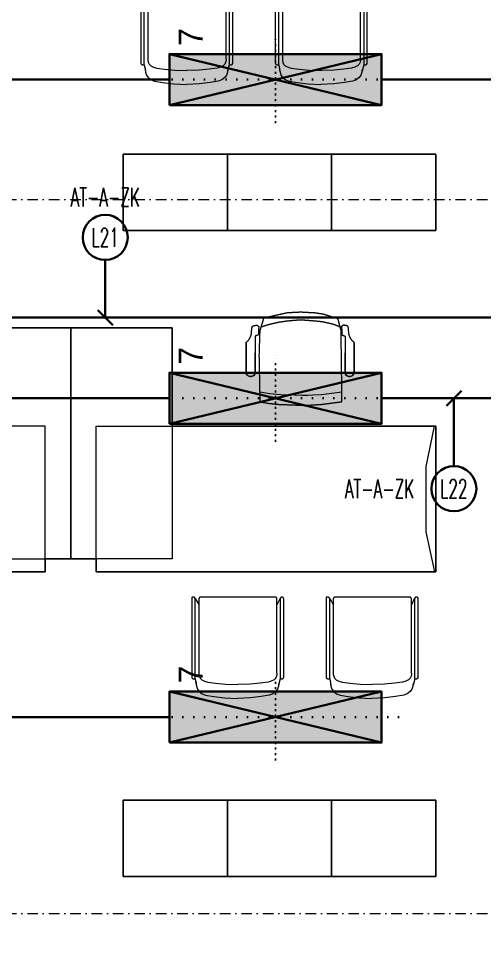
# Model space of a CAD drawing. Extents: x -1701 to 23780, y -363 to 7742.
# Drawn here: x 2251 to 2525, y 1971 to 2511 of the extents above; entities that cross this region are included whole.
import ezdxf
from ezdxf.enums import TextEntityAlignment as Align

# ---------------------------------------------------------------- set-up
doc = ezdxf.new("R2010")
doc.units = 0
doc.header["$LTSCALE"] = 25
doc.header["$MEASUREMENT"] = 0
for name, pattern in [('Audi$0$DASHDOT2', [0.5, 0.25, -0.125, 0, -0.125]), ('Audi$0$DOT2', [0.125, 0, -0.125]), ('Audi$0$HIDDEN', [0.375, 0.25, -0.125]), ('DOT', [0.25, 0, -0.25]), ('DOT2', [0.125, 0, -0.125])]:
    doc.linetypes.add(name, pattern=pattern)
doc.layers.get('0').update_dxf_attribs({"color": 9, "lineweight": 9})
for name, color, linetype, lineweight in [('31', 9, 'Continuous', 9), ('Audi$0$05', 8, 'Continuous', 9), ('Audi$0$10', 8, 'Continuous', 9), ('Audi$0$20', 8, 'Audi$0$DOT2', 9), ('Audi$0$24', 8, 'Audi$0$DASHDOT2', 9), ('Audi$0$35', 8, 'Continuous', 9), ('E-Aydınlatma', 7, 'Continuous', 30), ('E-KABLO', 7, 'Continuous', 30), ('E-LİNYE', 7, 'Continuous', 30)]:
    doc.layers.add(name, color=color, linetype=linetype, lineweight=lineweight)
doc.styles.add('E-YAZI', font='txttw.shx')
doc.styles.add('TX-TEXT', font='')
doc.styles.get('TX-TEXT').set_extended_font_data('TrSah Futura Lt BT')

# ---------------------------------------------------------------- blocks, each defined once
blk = doc.blocks.new('Audi$0$P-AKS_AUDI')
at = {"layer": 'Audi$0$24'}
for points in [[(-3840, -380), (360, -380)], [(-3840, -800), (360, -800)]]:
    blk.add_lwpolyline(points, dxfattribs=at)
blk = doc.blocks.new('Audi$0$p-zemin kat')
at = {"layer": 'Audi$0$20', "linetype": 'Audi$0$HIDDEN', "lineweight": 0}
blk.add_arc((4088.57, -323.37), 2647.53, 80.45701, 156.55486, dxfattribs=at)
at = {"layer": 'Audi$0$24'}
blk.add_blockref('Audi$0$P-AKS_AUDI', (4722.5, 2785), dxfattribs=at)
blk = doc.blocks.new('Audi$0$Group-32-1')
for p, q in [((384804.5516, 69159.371), (384804.573, 69159.3356)), ((384804.5731, 69159.3699), (384804.573, 69159.3694)), ((384804.573, 69159.3694), (384804.573, 69159.3689)), ((384804.573, 69159.3689), (384804.573, 69158.9239)), ((384804.5732, 69159.3709), (384804.5731, 69159.3704)), ((384804.5731, 69159.3704), (384804.5731, 69159.3699)), ((384804.5733, 69159.3713), (384804.5732, 69159.3709)), ((384804.5735, 69159.3718), (384804.5733, 69159.3713)), ((384804.5736, 69159.3723), (384804.5735, 69159.3718)), ((384804.5738, 69159.3727), (384804.5736, 69159.3723)), ((384804.574, 69159.3732), (384804.5738, 69159.3727)), ((384804.5742, 69159.3736), (384804.574, 69159.3732)), ((384804.5745, 69159.374), (384804.5742, 69159.3736)), ((384804.5747, 69159.3745), (384804.5745, 69159.374)), ((384804.575, 69159.3749), (384804.5747, 69159.3745)), ((384804.5753, 69159.3752), (384804.575, 69159.3749)), ((384804.5756, 69159.3756), (384804.5753, 69159.3752)), ((384804.576, 69159.376), (384804.5756, 69159.3756)), ((384804.5763, 69159.3763), (384804.576, 69159.376)), ((384804.5767, 69159.3766), (384804.5763, 69159.3763)), ((384804.5771, 69159.3769), (384804.5767, 69159.3766)), ((384804.5775, 69159.3772), (384804.5771, 69159.3769)), ((384804.5779, 69159.3775), (384804.5775, 69159.3772)), ((384804.5783, 69159.3777), (384804.5779, 69159.3775)), ((384804.5788, 69159.3779), (384804.5783, 69159.3777)), ((384804.5792, 69159.3781), (384804.5788, 69159.3779)), ((384804.5797, 69159.3783), (384804.5792, 69159.3781)), ((384804.5801, 69159.3785), (384804.5797, 69159.3783)), ((384804.5806, 69159.3786), (384804.5801, 69159.3785)), ((384804.5811, 69159.3787), (384804.5806, 69159.3786)), ((384804.5816, 69159.3788), (384804.5811, 69159.3787)), ((384804.5821, 69159.3789), (384804.5816, 69159.3788)), ((384804.5825, 69159.3789), (384804.5821, 69159.3789)), ((384804.583, 69159.3789), (384804.5825, 69159.3789)), ((384805.023, 69159.3789), (384804.583, 69159.3789)), ((384805.0235, 69159.3789), (384805.023, 69159.3789)), ((384805.024, 69159.3789), (384805.0235, 69159.3789)), ((384805.0245, 69159.3788), (384805.024, 69159.3789)), ((384805.0249, 69159.3787), (384805.0245, 69159.3788)), ((384805.0254, 69159.3786), (384805.0249, 69159.3787)), ((384805.0259, 69159.3785), (384805.0254, 69159.3786)), ((384805.0264, 69159.3783), (384805.0259, 69159.3785)), ((384805.0268, 69159.3781), (384805.0264, 69159.3783)), ((384805.0273, 69159.3779), (384805.0268, 69159.3781)), ((384805.0277, 69159.3777), (384805.0273, 69159.3779)), ((384805.0281, 69159.3775), (384805.0277, 69159.3777)), ((384805.0285, 69159.3772), (384805.0281, 69159.3775)), ((384805.029, 69159.3769), (384805.0285, 69159.3772)), ((384805.0293, 69159.3766), (384805.029, 69159.3769)), ((384805.0297, 69159.3763), (384805.0293, 69159.3766)), ((384805.0301, 69159.376), (384805.0297, 69159.3763)), ((384805.0304, 69159.3756), (384805.0301, 69159.376)), ((384805.0307, 69159.3752), (384805.0304, 69159.3756)), ((384805.031, 69159.3749), (384805.0307, 69159.3752)), ((384805.0313, 69159.3745), (384805.031, 69159.3749)), ((384805.0316, 69159.374), (384805.0313, 69159.3745)), ((384805.0318, 69159.3736), (384805.0316, 69159.374)), ((384805.032, 69159.3732), (384805.0318, 69159.3736)), ((384805.0322, 69159.3727), (384805.032, 69159.3732)), ((384805.0324, 69159.3723), (384805.0322, 69159.3727)), ((384805.0326, 69159.3718), (384805.0324, 69159.3723)), ((384805.0327, 69159.3713), (384805.0326, 69159.3718)), ((384805.0328, 69159.3709), (384805.0327, 69159.3713)), ((384805.0329, 69159.3704), (384805.0328, 69159.3709)), ((384805.0329, 69159.3699), (384805.0329, 69159.3704)), ((384805.033, 69159.3694), (384805.0329, 69159.3699)), ((384805.0521, 69159.3725), (384805.033, 69159.3345)), ((384805.033, 69159.3689), (384805.033, 69159.3694)), ((384805.033, 69158.9322), (384805.033, 69159.3689)), ((384804.5516, 69158.8992), (384804.558, 69158.8616)), ((384805.033, 69158.9322), (384805.033, 69158.9322)), ((384805.0524, 69158.8992), (384805.0423, 69158.8616))]:
    blk.add_line(p, q)
at = {"flags": 128}
for points in [[(384804.5309, 69158.9092), (384804.5309, 69158.9087), (384804.531, 69158.9082), (384804.531, 69158.9077), (384804.5311, 69158.9072), (384804.5312, 69158.9068), (384804.5314, 69158.9063), (384804.5315, 69158.9058), (384804.5317, 69158.9054), (384804.5319, 69158.9049), (384804.5321, 69158.9045), (384804.5324, 69158.904), (384804.5326, 69158.9036), (384804.5329, 69158.9032), (384804.5332, 69158.9028), (384804.5335, 69158.9025), (384804.5339, 69158.9021), (384804.5342, 69158.9018), (384804.5346, 69158.9015), (384804.535, 69158.9012), (384804.5354, 69158.9009), (384804.5358, 69158.9006), (384804.5362, 69158.9004), (384804.5367, 69158.9001), (384804.5371, 69158.8999), (384804.5376, 69158.8998), (384804.538, 69158.8996), (384804.5385, 69158.8995), (384804.539, 69158.8994), (384804.5395, 69158.8993), (384804.54, 69158.8992), (384804.5404, 69158.8992), (384804.5409, 69158.8992), (384804.5516, 69158.8992), (384804.5516, 69159.3689), (384804.5516, 69159.3694), (384804.5516, 69159.3699), (384804.5515, 69159.3704), (384804.5515, 69159.3709), (384804.5513, 69159.3713), (384804.5512, 69159.3718), (384804.5511, 69159.3723), (384804.5509, 69159.3727), (384804.5507, 69159.3732), (384804.5505, 69159.3736), (384804.5502, 69159.374), (384804.55, 69159.3745), (384804.5497, 69159.3749), (384804.5494, 69159.3752), (384804.5491, 69159.3756), (384804.5487, 69159.376), (384804.5484, 69159.3763), (384804.548, 69159.3766), (384804.5476, 69159.3769), (384804.5472, 69159.3772), (384804.5468, 69159.3775), (384804.5464, 69159.3777), (384804.5459, 69159.3779), (384804.5455, 69159.3781), (384804.545, 69159.3783), (384804.5445, 69159.3785), (384804.5441, 69159.3786), (384804.5436, 69159.3787), (384804.5431, 69159.3788), (384804.5426, 69159.3789), (384804.5421, 69159.3789), (384804.5416, 69159.3789), (384804.5359, 69159.3789), (384804.5357, 69159.3789), (384804.5354, 69159.3789), (384804.5352, 69159.3788), (384804.535, 69159.3788), (384804.5347, 69159.3788), (384804.5345, 69159.3787), (384804.5343, 69159.3786), (384804.534, 69159.3785), (384804.5338, 69159.3784), (384804.5336, 69159.3783), (384804.5334, 69159.3782), (384804.5332, 69159.3781), (384804.533, 69159.3779), (384804.5328, 69159.3778), (384804.5326, 69159.3776), (384804.5324, 69159.3774), (384804.5322, 69159.3773), (384804.5321, 69159.3771), (384804.5319, 69159.3769), (384804.5318, 69159.3767), (384804.5316, 69159.3765), (384804.5315, 69159.3763), (384804.5314, 69159.376), (384804.5313, 69159.3758), (384804.5312, 69159.3756), (384804.5312, 69159.3754), (384804.5311, 69159.3751), (384804.531, 69159.3749), (384804.531, 69159.3746), (384804.531, 69159.3744), (384804.5309, 69159.3741), (384804.5309, 69159.3739), (384804.5309, 69158.9092)], [(384805.0521, 69158.8992), (384805.0628, 69158.8992), (384805.0633, 69158.8992), (384805.0638, 69158.8992), (384805.0642, 69158.8993), (384805.0647, 69158.8994), (384805.0652, 69158.8995), (384805.0657, 69158.8996), (384805.0661, 69158.8998), (384805.0666, 69158.8999), (384805.0671, 69158.9001), (384805.0675, 69158.9004), (384805.0679, 69158.9006), (384805.0683, 69158.9009), (384805.0687, 69158.9012), (384805.0691, 69158.9015), (384805.0695, 69158.9018), (384805.0698, 69158.9021), (384805.0702, 69158.9025), (384805.0705, 69158.9028), (384805.0708, 69158.9032), (384805.0711, 69158.9036), (384805.0714, 69158.904), (384805.0716, 69158.9045), (384805.0718, 69158.9049), (384805.072, 69158.9054), (384805.0722, 69158.9058), (384805.0723, 69158.9063), (384805.0725, 69158.9068), (384805.0726, 69158.9072), (384805.0727, 69158.9077), (384805.0727, 69158.9082), (384805.0728, 69158.9087), (384805.0728, 69158.9092), (384805.0728, 69159.3689), (384805.0728, 69159.3694), (384805.0727, 69159.3699), (384805.0727, 69159.3704), (384805.0726, 69159.3709), (384805.0725, 69159.3713), (384805.0723, 69159.3718), (384805.0722, 69159.3723), (384805.072, 69159.3727), (384805.0718, 69159.3732), (384805.0716, 69159.3736), (384805.0714, 69159.374), (384805.0711, 69159.3745), (384805.0708, 69159.3749), (384805.0705, 69159.3752), (384805.0702, 69159.3756), (384805.0698, 69159.376), (384805.0695, 69159.3763), (384805.0691, 69159.3766), (384805.0687, 69159.3769), (384805.0683, 69159.3772), (384805.0679, 69159.3775), (384805.0675, 69159.3777), (384805.0671, 69159.3779), (384805.0666, 69159.3781), (384805.0661, 69159.3783), (384805.0657, 69159.3785), (384805.0652, 69159.3786), (384805.0647, 69159.3787), (384805.0642, 69159.3788), (384805.0638, 69159.3789), (384805.0633, 69159.3789), (384805.0628, 69159.3789), (384805.0621, 69159.3789), (384805.0616, 69159.3789), (384805.0611, 69159.3789), (384805.0606, 69159.3788), (384805.0601, 69159.3787), (384805.0596, 69159.3786), (384805.0592, 69159.3785), (384805.0587, 69159.3783), (384805.0582, 69159.3781), (384805.0578, 69159.3779), (384805.0574, 69159.3777), (384805.0569, 69159.3775), (384805.0565, 69159.3772), (384805.0561, 69159.3769), (384805.0557, 69159.3766), (384805.0554, 69159.3763), (384805.055, 69159.376), (384805.0547, 69159.3756), (384805.0543, 69159.3752), (384805.054, 69159.3749), (384805.0538, 69159.3745), (384805.0535, 69159.374), (384805.0533, 69159.3736), (384805.053, 69159.3732), (384805.0528, 69159.3727), (384805.0527, 69159.3723), (384805.0525, 69159.3718), (384805.0524, 69159.3713), (384805.0523, 69159.3709), (384805.0522, 69159.3704), (384805.0521, 69159.3699), (384805.0521, 69159.3694), (384805.0521, 69159.3689), (384805.0521, 69158.8992)]]:
    blk.add_lwpolyline(points, close=True, dxfattribs=at)
for points in [[(384804.5309, 69158.9092, 0.414214), (384804.5409, 69158.8992), (384804.5516, 69158.8992), (384804.5516, 69159.3689, 0.414214), (384804.5416, 69159.3789), (384804.5359, 69159.3789, 0.414214), (384804.5309, 69159.3739)], [(384805.0521, 69158.8992), (384805.0628, 69158.8992, 0.414214), (384805.0728, 69158.9092), (384805.0728, 69159.3689, 0.414214), (384805.0628, 69159.3789), (384805.0621, 69159.3789, 0.414214), (384805.0521, 69159.3689)]]:
    blk.add_lwpolyline(points, format="xyb", close=True, dxfattribs=at)
blk.add_lwpolyline([(384805.033, 69158.9322), (384805.033, 69159.3689, 0.414214), (384805.023, 69159.3789), (384804.583, 69159.3789, 0.414214), (384804.573, 69159.3689), (384804.573, 69158.9239), (384804.5738, 69158.9202)], format="xyb", dxfattribs=at)
for points in [[(384804.5569, 69158.8806), (384804.5569, 69158.8686), (384804.5592, 69158.8546), (384804.5647, 69158.8386), (384804.5752, 69158.8236), (384804.5922, 69158.8111), (384804.6127, 69158.8031), (384804.6612, 69158.7941), (384804.7237, 69158.7861), (384804.8002, 69158.7831)], [(384804.573, 69158.9322), (384804.573, 69158.9239), (384804.5752, 69158.9142), (384804.5804, 69158.903), (384804.5903, 69158.8926), (384804.6064, 69158.8839), (384804.6258, 69158.8783), (384804.6716, 69158.8721), (384804.7307, 69158.8665), (384804.803, 69158.8644)], [(384805.033, 69158.9322), (384805.033, 69158.9239), (384805.0308, 69158.9142), (384805.0256, 69158.903), (384805.0157, 69158.8926), (384804.9996, 69158.8839), (384804.9803, 69158.8783), (384804.9344, 69158.8721), (384804.8753, 69158.8665), (384804.803, 69158.8644)], [(384805.0434, 69158.8658), (384805.0434, 69158.8686), (384805.0412, 69158.8546), (384805.0357, 69158.8386), (384805.0252, 69158.8236), (384805.0082, 69158.8111), (384804.9877, 69158.8031), (384804.9392, 69158.7941), (384804.8767, 69158.7861), (384804.8002, 69158.7831)]]:
    blk.add_lwpolyline(points, dxfattribs=at)
blk = doc.blocks.new('Audi$0$Group-258-1')
at = {"linetype": 'Continuous'}
for p, q in [((384800.0983, 69164.505), (384800.0936, 69164.5084)), ((384800.71, 69164.505), (384800.7146, 69164.5084)), ((384800.2257, 69164.3995), (384800.1668, 69164.4084)), ((384800.2892, 69164.3936), (384800.2257, 69164.3995)), ((384800.3717, 69164.3904), (384800.2892, 69164.3936)), ((384800.4137, 69164.389), (384800.3717, 69164.3904)), ((384800.4792, 69164.3908), (384800.4502, 69164.389)), ((384800.5299, 69164.394), (384800.4792, 69164.3908)), ((384800.5895, 69164.4019), (384800.5299, 69164.394)), ((384800.6491, 69164.4097), (384800.5895, 69164.4019)), ((384800.4502, 69164.389), (384800.4137, 69164.389))]:
    blk.add_line(p, q, dxfattribs=at)
at = {"linetype": 'Continuous', "flags": 128}
for points in [[(384800.0862, 69164.6997), (384800.0862, 69164.6409), (384800.0862, 69164.6409)], [(384800.722, 69164.6997), (384800.722, 69164.6409), (384800.722, 69164.6409)], [(384800.0862, 69164.6409), (384800.0862, 69164.5259), (384800.0862, 69164.6409)], [(384800.1395, 69164.5259), (384800.1395, 69164.6409), (384800.1395, 69164.6409)], [(384800.6687, 69164.5259), (384800.6687, 69164.6409), (384800.6687, 69164.6409)], [(384800.722, 69164.6409), (384800.722, 69164.5259), (384800.722, 69164.6409)], [(384800.0862, 69164.5259), (384800.0862, 69164.5259), (384800.087, 69164.52)], [(384800.0862, 69164.5259), (384800.087, 69164.52), (384800.087, 69164.52)], [(384800.087, 69164.52), (384800.087, 69164.52), (384800.0892, 69164.5143)], [(384800.087, 69164.52), (384800.0892, 69164.5143), (384800.0892, 69164.5143)], [(384800.0892, 69164.5143), (384800.0892, 69164.5143), (384800.0929, 69164.5094)], [(384800.0892, 69164.5143), (384800.0936, 69164.5084), (384800.0929, 69164.5094)], [(384800.0977, 69164.5054), (384800.0977, 69164.5054), (384800.1034, 69164.5026)], [(384800.0977, 69164.5054), (384800.1034, 69164.5026), (384800.1034, 69164.5026)], [(384800.1034, 69164.5026), (384800.1034, 69164.5026), (384800.1096, 69164.5011)], [(384800.1034, 69164.5026), (384800.1096, 69164.5011), (384800.1096, 69164.5011)], [(384800.1096, 69164.5011), (384800.1096, 69164.5011), (384800.1161, 69164.5011)], [(384800.1096, 69164.5011), (384800.1161, 69164.5011), (384800.1161, 69164.5011)], [(384800.1161, 69164.5011), (384800.1161, 69164.5011), (384800.1223, 69164.5026)], [(384800.1161, 69164.5011), (384800.1223, 69164.5026), (384800.1223, 69164.5026)], [(384800.1223, 69164.5026), (384800.1223, 69164.5026), (384800.128, 69164.5054)], [(384800.1223, 69164.5026), (384800.128, 69164.5054), (384800.128, 69164.5054)], [(384800.128, 69164.5054), (384800.128, 69164.5054), (384800.1328, 69164.5094)], [(384800.128, 69164.5054), (384800.1328, 69164.5094), (384800.1328, 69164.5094)], [(384800.1328, 69164.5094), (384800.1328, 69164.5094), (384800.1365, 69164.5143)], [(384800.1328, 69164.5094), (384800.1365, 69164.5143), (384800.1365, 69164.5143)], [(384800.1365, 69164.5143), (384800.1365, 69164.5143), (384800.1387, 69164.52)], [(384800.1365, 69164.5143), (384800.1387, 69164.52), (384800.1387, 69164.52)], [(384800.1387, 69164.52), (384800.1387, 69164.52), (384800.1395, 69164.5259)], [(384800.1387, 69164.52), (384800.1395, 69164.5259), (384800.1395, 69164.5259)], [(384800.6695, 69164.52), (384800.6695, 69164.52), (384800.6687, 69164.5259)], [(384800.6695, 69164.52), (384800.6687, 69164.5259), (384800.6687, 69164.5259)], [(384800.6718, 69164.5143), (384800.6718, 69164.5143), (384800.6695, 69164.52)], [(384800.6718, 69164.5143), (384800.6695, 69164.52), (384800.6695, 69164.52)], [(384800.6754, 69164.5094), (384800.6754, 69164.5094), (384800.6718, 69164.5143)], [(384800.6754, 69164.5094), (384800.6718, 69164.5143), (384800.6718, 69164.5143)], [(384800.6802, 69164.5054), (384800.6802, 69164.5054), (384800.6754, 69164.5094)], [(384800.6802, 69164.5054), (384800.6754, 69164.5094), (384800.6754, 69164.5094)], [(384800.6859, 69164.5026), (384800.6859, 69164.5026), (384800.6802, 69164.5054)], [(384800.6859, 69164.5026), (384800.6802, 69164.5054), (384800.6802, 69164.5054)], [(384800.6922, 69164.5011), (384800.6922, 69164.5011), (384800.6859, 69164.5026)], [(384800.6922, 69164.5011), (384800.6859, 69164.5026), (384800.6859, 69164.5026)], [(384800.6986, 69164.5011), (384800.6986, 69164.5011), (384800.6922, 69164.5011)], [(384800.6986, 69164.5011), (384800.6922, 69164.5011), (384800.6922, 69164.5011)], [(384800.7048, 69164.5026), (384800.7048, 69164.5026), (384800.6986, 69164.5011)], [(384800.7048, 69164.5026), (384800.6986, 69164.5011), (384800.6986, 69164.5011)], [(384800.7105, 69164.5054), (384800.7105, 69164.5054), (384800.7048, 69164.5026)], [(384800.7105, 69164.5054), (384800.7048, 69164.5026), (384800.7048, 69164.5026)], [(384800.719, 69164.5143), (384800.7146, 69164.5084), (384800.7153, 69164.5094)], [(384800.719, 69164.5143), (384800.719, 69164.5143), (384800.7153, 69164.5094)], [(384800.7213, 69164.52), (384800.7213, 69164.52), (384800.719, 69164.5143)], [(384800.7213, 69164.52), (384800.719, 69164.5143), (384800.719, 69164.5143)], [(384800.722, 69164.5259), (384800.722, 69164.5259), (384800.7213, 69164.52)], [(384800.722, 69164.5259), (384800.7213, 69164.52), (384800.7213, 69164.52)]]:
    blk.add_lwpolyline(points, close=True, dxfattribs=at)
at = {"linetype": 'Continuous'}
for points in [[(384800.4074, 69164.8792), (384800.3673, 69164.8772), (384800.3272, 69164.8751)], [(384800.4932, 69164.8746), (384800.4503, 69164.8769), (384800.4074, 69164.8792)], [(384800.1886, 69164.8426), (384800.1775, 69164.8055), (384800.1663, 69164.7685)], [(384800.2312, 69164.8536), (384800.2099, 69164.8481), (384800.1886, 69164.8426)], [(384800.3272, 69164.8751), (384800.2792, 69164.8644), (384800.2312, 69164.8536)], [(384800.3252, 69164.8264), (384800.2999, 69164.8227), (384800.2746, 69164.8191)], [(384800.3841, 69164.8318), (384800.3546, 69164.8291), (384800.3252, 69164.8264)], [(384800.4307, 69164.8318), (384800.4074, 69164.8318), (384800.3841, 69164.8318)], [(384800.4872, 69164.8271), (384800.4589, 69164.8295), (384800.4307, 69164.8318)], [(384800.5356, 69164.8225), (384800.5114, 69164.8248), (384800.4872, 69164.8271)], [(384800.5432, 69164.8666), (384800.5182, 69164.8706), (384800.4932, 69164.8746)], [(384800.5919, 69164.8096), (384800.5638, 69164.8161), (384800.5356, 69164.8225)], [(384800.6271, 69164.8405), (384800.5851, 69164.8535), (384800.5432, 69164.8666)], [(384800.6454, 69164.7717), (384800.6363, 69164.8061), (384800.6271, 69164.8405)], [(384800.1182, 69164.7571), (384800.1184, 69164.788), (384800.1261, 69164.8013), (384800.1481, 69164.8026)], [(384800.1481, 69164.8026), (384800.1523, 69164.8031), (384800.1616, 69164.7937)], [(384800.1585, 69164.7715), (384800.1583, 69164.7588), (384800.158, 69164.7461)], [(384800.1616, 69164.7937), (384800.1601, 69164.7826), (384800.1585, 69164.7715)], [(384800.1663, 69164.7685), (384800.1639, 69164.6975), (384800.1616, 69164.6266)], [(384800.2113, 69164.8039), (384800.1911, 69164.7972), (384800.1708, 69164.7905)], [(384800.2746, 69164.8191), (384800.2429, 69164.8115), (384800.2113, 69164.8039)], [(384800.637, 69164.7924), (384800.6046, 69164.8075), (384800.5919, 69164.8096)], [(384800.6491, 69164.4746), (384800.6472, 69164.6232), (384800.6454, 69164.7717)], [(384800.6601, 69164.8026), (384800.656, 69164.8031), (384800.6466, 69164.7937)], [(384800.6466, 69164.7937), (384800.6482, 69164.7826), (384800.6497, 69164.7715)], [(384800.6497, 69164.7715), (384800.65, 69164.7588), (384800.6502, 69164.7461)], [(384800.69, 69164.7571), (384800.6898, 69164.788), (384800.6822, 69164.8013), (384800.6601, 69164.8026)], [(384800.0854, 69164.7011), (384800.1126, 69164.7212), (384800.1182, 69164.7571)], [(384800.158, 69164.7461), (384800.1488, 69164.7423), (384800.1395, 69164.7385)], [(384800.1395, 69164.7385), (384800.1395, 69164.6897), (384800.1395, 69164.6409)], [(384800.6502, 69164.7461), (384800.6595, 69164.7423), (384800.6687, 69164.7385)], [(384800.6687, 69164.7385), (384800.6687, 69164.6897), (384800.6687, 69164.6409)], [(384800.7229, 69164.7011), (384800.6957, 69164.7212), (384800.69, 69164.7571)], [(384800.1616, 69164.6266), (384800.1642, 69164.4892), (384800.1668, 69164.3518)], [(384800.6491, 69164.3531), (384800.6491, 69164.4138), (384800.6491, 69164.4746)], [(384800.1668, 69164.3518), (384800.2302, 69164.3409), (384800.278, 69164.3374)], [(384800.278, 69164.3374), (384800.3427, 69164.3349), (384800.4074, 69164.3324)], [(384800.4502, 69164.3324), (384800.4901, 69164.3349), (384800.5299, 69164.3374)], [(384800.5299, 69164.3374), (384800.5895, 69164.3452), (384800.6491, 69164.3531)], [(384800.4074, 69164.3324), (384800.4288, 69164.3324), (384800.4502, 69164.3324)]]:
    blk.add_open_spline(points, degree=2, dxfattribs=at)
blk = doc.blocks.new('Audi$0$Group-8-1')
for p, q in [((384791.7973, 69160.1985), (384791.7973, 69159.4172)), ((384791.7973, 69159.4172), (384792.2453, 69159.4172))]:
    blk.add_line(p, q)
blk.add_lwpolyline([(384792.395, 69160.776), (384792.395, 69159.4172), (384792.2453, 69159.4172), (384792.2453, 69159.3415), (384790.2453, 69159.3415), (384790.2453, 69160.1981), (384791.7973, 69160.1985), (384791.7973, 69160.776)], close=True)
at = {"flags": 128}
for points in [[(384792.2453, 69159.4172), (384792.395, 69159.4172), (384792.395, 69160.776), (384791.7973, 69160.776), (384791.7973, 69160.1985)], [(384790.2457, 69160.1985), (384790.2547, 69160.1985), (384790.3041, 69159.9608), (384790.3041, 69159.5776), (384790.2526, 69159.3415), (384790.2453, 69159.3415), (384790.2453, 69160.1981)]]:
    blk.add_lwpolyline(points, dxfattribs=at)
for points in [[(384792.2453, 69160.1985), (384790.2453, 69160.1985), (384790.2453, 69159.3415), (384792.2453, 69159.3415), (384792.2453, 69160.1985)], [(384792.2453, 69160.1985), (384790.2453, 69160.1985), (384790.2453, 69159.3415), (384792.2453, 69159.3415)]]:
    blk.add_lwpolyline(points, close=True, dxfattribs=at)
blk = doc.blocks.new('Audi$0$Group-19-11')
at = {"color": 7, "extrusion": (0, 0, -1), "zscale": -1}
for name, p in [('Audi$0$Group-258-1', (-384801.2026, -69165.6592)), ('Audi$0$Group-32-1', (-384805.1762, -69161.835)), ('Audi$0$Group-32-1', (-384805.968, -69161.835))]:
    blk.add_blockref(name, p, dxfattribs=at)
blk.add_blockref('Audi$0$Group-8-1', (-384790.2453, -69161.6485))
blk = doc.blocks.new('Audi$0$Group-41-1')
for p, q in [((384804.5645, 69162.035), (384804.5645, 69161.585)), ((384805.1779, 69162.035), (384804.5645, 69162.035)), ((384805.1779, 69161.585), (384805.1779, 69162.035)), ((384804.5645, 69161.585), (384805.1779, 69161.585))]:
    blk.add_line(p, q)
at = {"flags": 128}
blk.add_lwpolyline([(384804.5645, 69162.035), (384805.1779, 69162.035), (384805.1779, 69161.585), (384804.5645, 69161.585)], close=True, dxfattribs=at)
blk = doc.blocks.new('Audi$0$Group-42-1')
at = {"layer": 'Audi$0$05', "color": 7}
for p in [(-1.2267, 0), (-0.6133, 0), (0, 0)]:
    blk.add_blockref('Audi$0$Group-41-1', p, dxfattribs=at)
blk = doc.blocks.new('Audi')
at = {"layer": 'Audi$0$20', "linetype": 'Audi$0$HIDDEN', "lineweight": 0}
blk.add_lwpolyline([(1754.32, 730, -0.342283), (4527.5, 2199.66, -0.342283)], format="xyb", dxfattribs=at)
at = {"layer": 'Audi$0$35'}
blk.add_arc((4088.57, -323.37), 2401.58, 85.46185, 153.71717, dxfattribs=at)
at = {"layer": 'Audi$0$05', "color": 7, "yscale": 100, "zscale": 100}
for name, p, xscale in [('Audi$0$Group-19-11', (2466.36, 2777.79), -100), ('Audi$0$Group-42-1', (-38478021.42, -6913771.89), 100), ('Audi$0$Group-19-11', (2066.43, 2416.61), 100), ('Audi$0$Group-19-11', (2496.36, 2416.61), -100), ('Audi$0$Group-42-1', (-38478021.42, -6914151.89), 100)]:
    blk.add_blockref(name, p, dxfattribs=dict(at, xscale=xscale))
at = {"layer": 'Audi$0$10'}
blk.add_blockref('Audi$0$p-zemin kat', (0, 0), dxfattribs=at)
blk = doc.blocks.new('p-ısık1')
at = {"layer": 'E-Aydınlatma'}
h = blk.add_hatch(dxfattribs=at)
h.set_pattern_fill('DOTS', color=4, scale=20, angle=-90)
h.set_pattern_definition([(270, (8495.7968, 36342.0362), (1.25, -0.625), [0, -1.25])])
h.paths.add_polyline_path([(16.7, 124.7), (16.7, -0.3), (46.7, -0.3), (46.7, 124.7)])
at = {"layer": 'E-Aydınlatma', "color": 4, "linetype": 'DOT'}
blk.add_lwpolyline([(31.7, -10.3), (31.7, 134.7), (31.7, 134.7)], dxfattribs=at)
at = {"layer": 'E-Aydınlatma', "color": 4, "linetype": 'ByBlock'}
for points in [[(16.7, 124.7), (16.7, -0.3), (46.7, -0.3), (46.7, 124.7), (16.7, 124.7)], [(46.7, 124.7), (16.7, -0.3)], [(46.7, -0.3), (16.7, 124.7)]]:
    blk.add_lwpolyline(points, dxfattribs=at)
at = {"layer": 'E-Aydınlatma', "color": 4, "linetype": 'DOT2'}
blk.add_lwpolyline([(6.7, 62.2), (56.7, 62.2), (56.7, 62.2)], dxfattribs=at)
at = {"layer": 'E-Aydınlatma', "color": 4, "insert": (51.46, 119.12), "char_height": 14, "width": 14.596, "attachment_point": 1, "style": 'TX-TEXT'}
blk.add_mtext('7', dxfattribs=at)
blk = doc.blocks.new('3.10 kotu elk')
at = {"layer": '31', "linetype": 'ByBlock', "rotation": 90}
for p in [(2464.2, -1761.2), (2464.2, -1948.7), (2464.2, -2136.2)]:
    blk.add_blockref('p-ısık1', p, dxfattribs=at)

msp = doc.modelspace()

# ---------------------------------------------------------------- linework, layer by layer
at = {"layer": 'E-KABLO', "color": 6}
for p, q in [((2339.5, 2475.5), (2214.5, 2475.5)), ((2589.5, 2475.5), (2464.5, 2475.5)), ((2052, 2335.5), (2552.56, 2335.5)), ((2339.5, 2288), (2214.5, 2288)), ((4515.03, 2288), (2464.5, 2288)), ((2214.5, 2100.5), (2339.5, 2100.5))]:
    msp.add_line(p, q, dxfattribs=at)
at = {"layer": 'E-LİNYE', "color": 7, "linetype": 'Continuous'}
for p, q in [((2301.74, 2369.35), (2301.74, 2335.5)), ((2306.16, 2331.08), (2297.32, 2339.92)), ((2511.46, 2292.42), (2502.62, 2283.58)), ((2507.04, 2248.06), (2507.04, 2288))]:
    msp.add_line(p, q, dxfattribs=at)
for centre in [(2301.74, 2382.62), (2507.04, 2234.8)]:
    msp.add_circle(centre, 13.26, dxfattribs=at)

# ---------------------------------------------------------------- block references
at = {"color": 6}
msp.add_blockref('Audi', (0, 0), dxfattribs=at)
at = {"layer": '31'}
msp.add_blockref('3.10 kotu elk', (0, 4205), dxfattribs=at)

# ---------------------------------------------------------------- texts
at = {"layer": 'E-LİNYE', "color": 3, "linetype": 'Continuous', "style": 'E-YAZI', "width": 0.6}
for s, p in [('AT-A-ZK', (2301.74, 2406.25)), ('L21', (2301.74, 2382.62)), ('L22', (2507.04, 2234.8))]:
    msp.add_text(s, height=10.938, dxfattribs=at).set_placement(p, align=Align.MIDDLE_CENTER)
msp.add_text('AT-A-ZK', height=10.938, dxfattribs=at).set_placement((2442.88, 2229.33))

doc.saveas('drawing.dxf')
